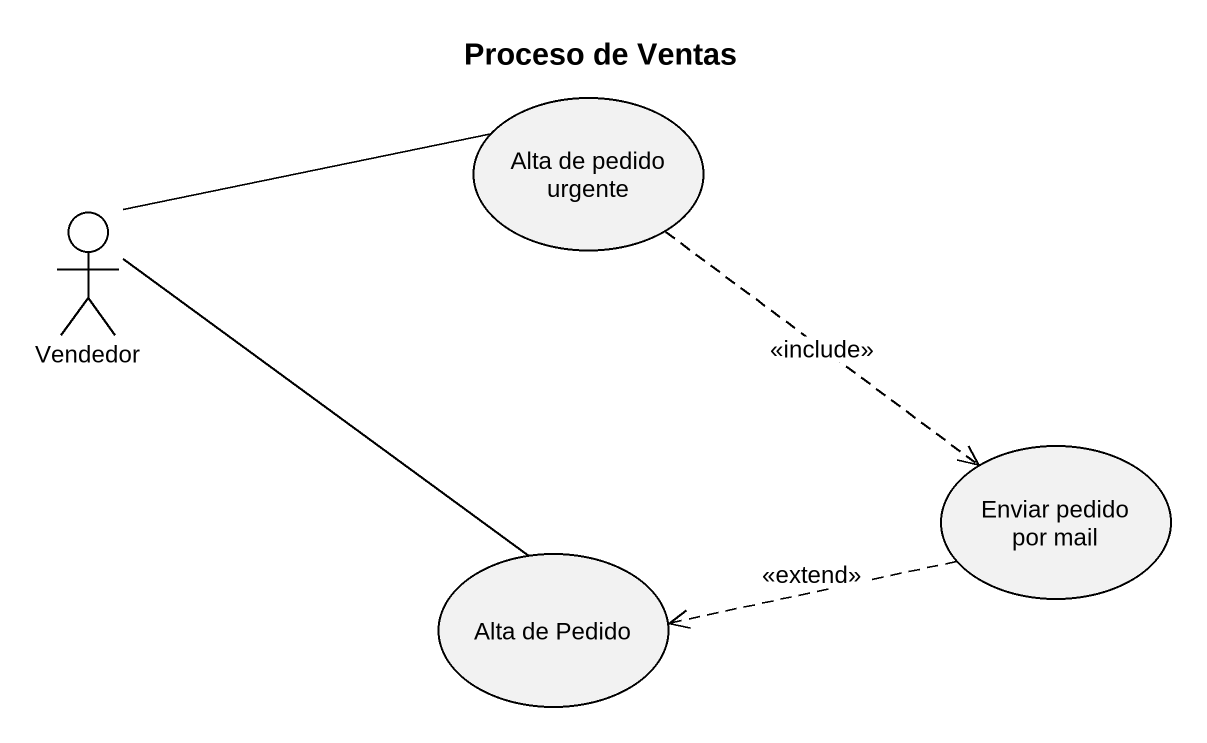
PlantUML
@startuml
title Proceso de Ventas
usecase "Alta de pedido urgente" as Alta_de_pedido_urgente
actor Vendedor
usecase "Enviar pedido por mail" as Enviar_pedido_por_mail
usecase "Alta de Pedido" as Alta_de_Pedido
Alta_de_pedido_urgente ..> Enviar_pedido_por_mail : <<include>>
Vendedor -right- Alta_de_pedido_urgente
Vendedor -- Alta_de_Pedido
Enviar_pedido_por_mail .left.> Alta_de_Pedido : <<extend>>
@enduml
